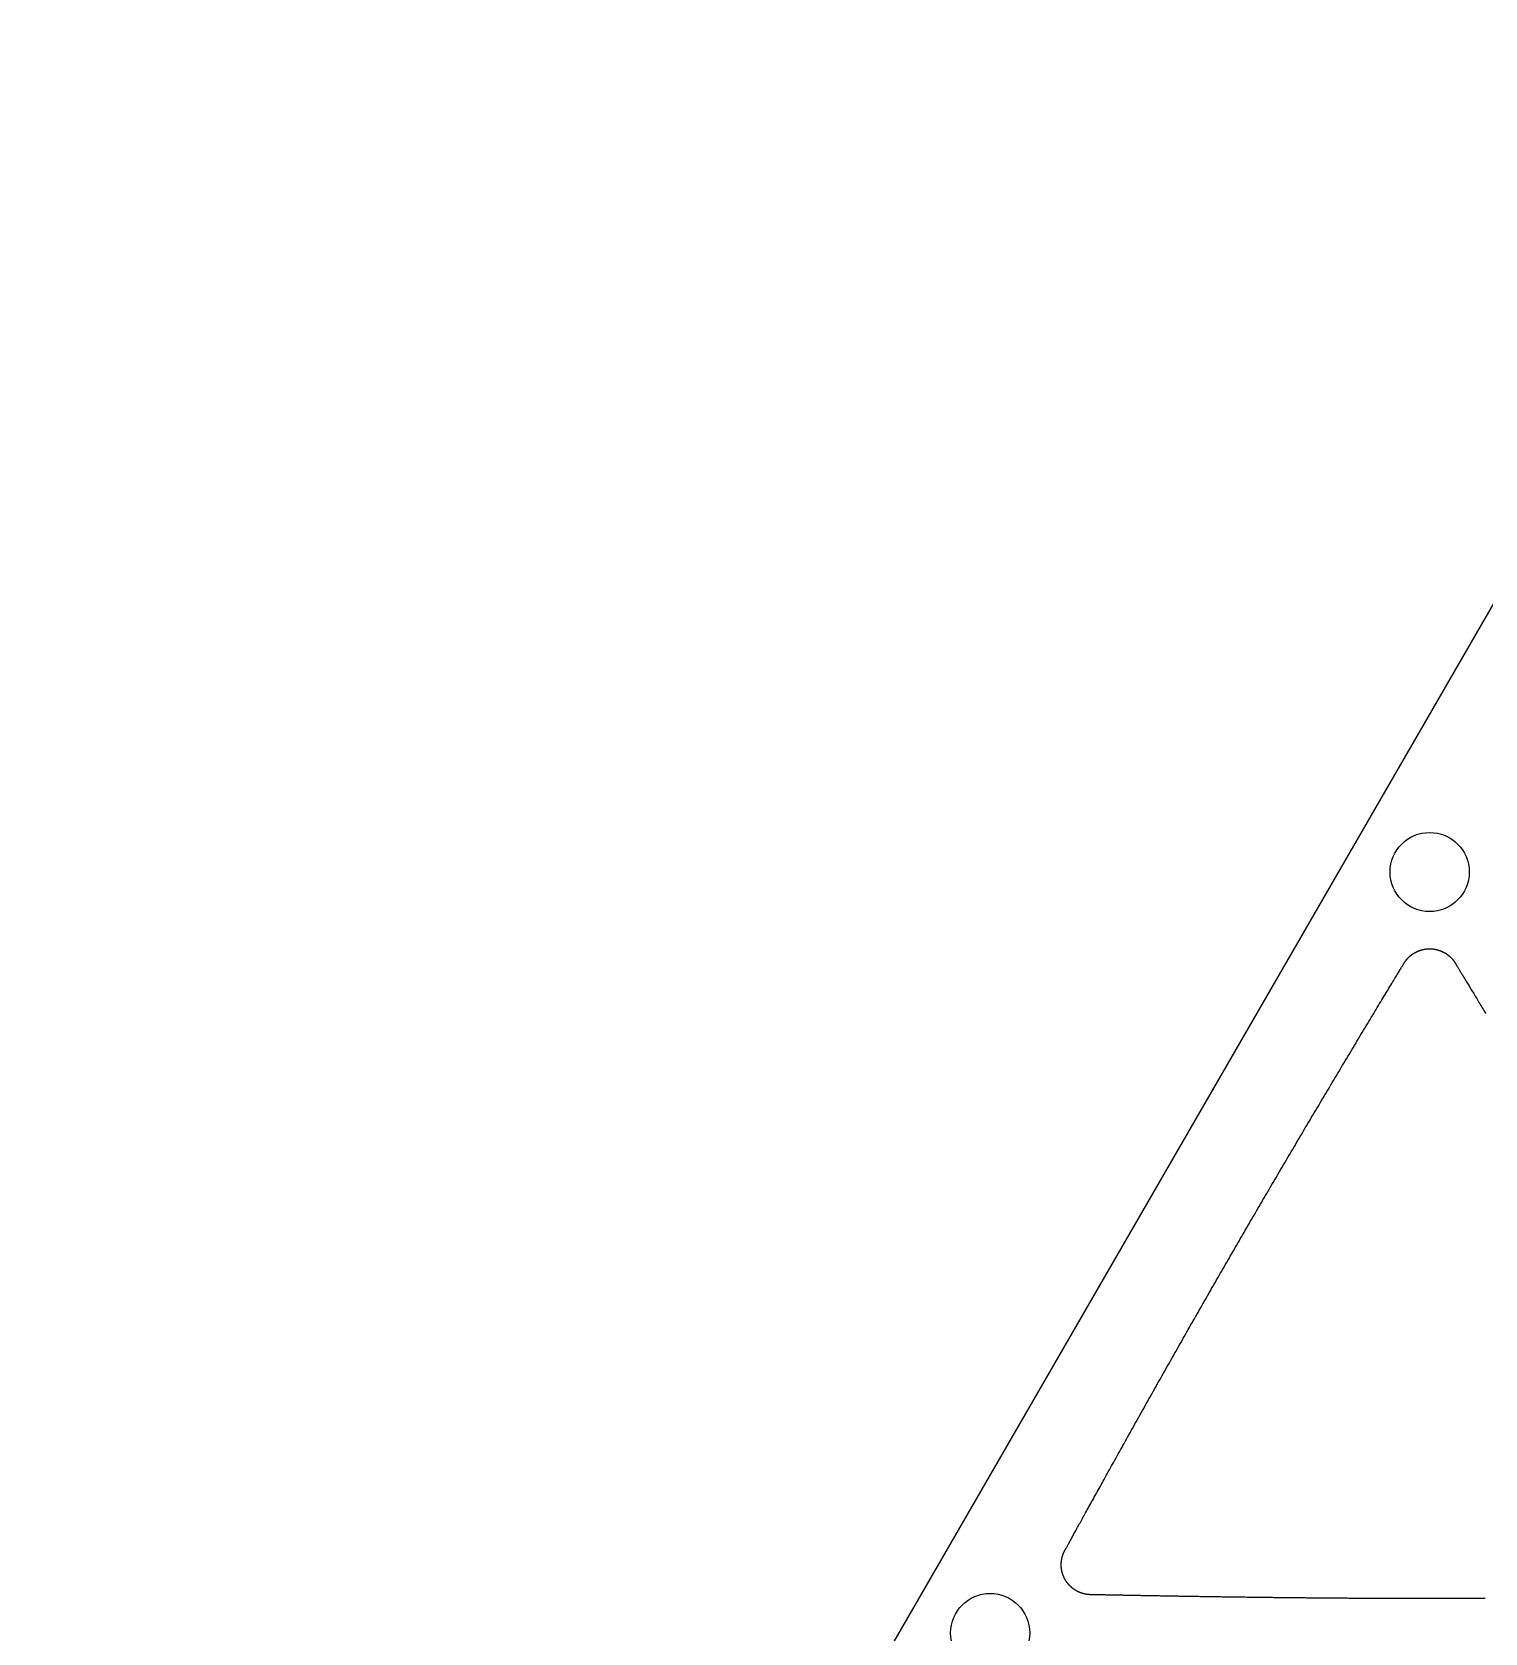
# Model space of a CAD drawing. Extents: x -3 to 136, y 0 to 121.
# Drawn here: x -3 to 52.1, y 60.7 to 121.5 of the extents above; entities that cross this region are included whole.
import ezdxf

# ---------------------------------------------------------------- set-up
doc = ezdxf.new("R2010")
doc.units = 0
doc.layers.get('0').update_dxf_attribs({"linetype": 'CONTINUOUS'})

msp = doc.modelspace()

# ---------------------------------------------------------------- linework, layer by layer
msp.add_lwpolyline([(69.26408, 119.9689, 0.57735027), (64.06792, 119.9689), (-2.59808, 4.5, 0.57735027), (0, 0), (133.332, 0, 0.57735027), (135.93008, 4.5)], format="xyb", close=True)
for points in [[(49.0258, 86.1403, 0), (49.0286, 86.1448, 0), (49.0313, 86.1493, 0), (49.034, 86.1537, 0), (49.0368, 86.1582, 0), (49.0396, 86.1626, 0), (49.0424, 86.1671, 0), (49.0452, 86.1715, 0), (49.048, 86.1759, 0), (49.0509, 86.1803, 0), (49.0538, 86.1846, 0), (49.0567, 86.189, 0), (49.0596, 86.1933, 0), (49.0626, 86.1977, 0), (49.0655, 86.202, 0), (49.0685, 86.2063, 0), (49.0715, 86.2106, 0), (49.0745, 86.2149, 0), (49.0776, 86.2191, 0), (49.0807, 86.2234, 0), (49.0837, 86.2276, 0), (49.0868, 86.2318, 0), (49.09, 86.236, 0), (49.0931, 86.2402, 0), (49.0963, 86.2444, 0), (49.0995, 86.2486, 0), (49.1027, 86.2527, 0), (49.1059, 86.2568, 0), (49.1091, 86.261, 0), (49.1124, 86.2651, 0), (49.1157, 86.2691, 0), (49.1189, 86.2732, 0), (49.1223, 86.2773, 0), (49.1256, 86.2813, 0), (49.129, 86.2853, 0), (49.1323, 86.2893, 0), (49.1357, 86.2933, 0), (49.1391, 86.2973, 0), (49.1426, 86.3013, 0), (49.146, 86.3052, 0), (49.1495, 86.3091, 0), (49.1529, 86.3131, 0), (49.1564, 86.317, 0), (49.16, 86.3208, 0), (49.1635, 86.3247, 0), (49.1671, 86.3285, 0), (49.1706, 86.3324, 0), (49.1742, 86.3362, 0), (49.1778, 86.34, 0), (49.1815, 86.3438, 0), (49.1851, 86.3476, 0), (49.1888, 86.3513, 0), (49.1925, 86.355, 0), (49.1962, 86.3588, 0), (49.1999, 86.3625, 0), (49.2036, 86.3661, 0), (49.2074, 86.3698, 0), (49.2111, 86.3735, 0), (49.2149, 86.3771, 0), (49.2187, 86.3807, 0), (49.2226, 86.3843, 0), (49.2264, 86.3879, 0), (49.2302, 86.3914, 0), (49.2341, 86.395, 0), (49.238, 86.3985, 0), (49.2419, 86.402, 0), (49.2458, 86.4055, 0), (49.2497, 86.4089, 0), (49.2537, 86.4124, 0), (49.2576, 86.4158, 0), (49.2616, 86.4192, 0), (49.2656, 86.4226, 0), (49.2696, 86.426, 0), (49.2736, 86.4294, 0), (49.2777, 86.4327, 0), (49.2817, 86.436, 0), (49.2858, 86.4393, 0), (49.2899, 86.4426, 0), (49.294, 86.4458, 0), (49.2981, 86.4491, 0), (49.3022, 86.4523, 0), (49.3064, 86.4555, 0), (49.3105, 86.4587, 0), (49.3147, 86.4619, 0), (49.3189, 86.465, 0), (49.3231, 86.4681, 0), (49.3273, 86.4712, 0), (49.3316, 86.4743, 0), (49.3358, 86.4774, 0), (49.3401, 86.4804, 0), (49.3443, 86.4835, 0), (49.3486, 86.4865, 0), (49.3529, 86.4895, 0), (49.3572, 86.4924, 0), (49.3616, 86.4954, 0), (49.3659, 86.4983, 0), (49.3703, 86.5012, 0), (49.3746, 86.5041, 0), (49.379, 86.507, 0), (49.3834, 86.5098, 0), (49.3878, 86.5126, 0), (49.3923, 86.5155, 0), (49.3967, 86.5182, 0), (49.4012, 86.521, 0), (49.4056, 86.5238, 0), (49.4101, 86.5265, 0), (49.4146, 86.5292, 0), (49.4191, 86.5319, 0), (49.4236, 86.5345, 0), (49.4282, 86.5372, 0), (49.4327, 86.5398, 0), (49.4373, 86.5424, 0), (49.4418, 86.545, 0), (49.4464, 86.5476, 0), (49.451, 86.5501, 0), (49.4556, 86.5526, 0), (49.4602, 86.5551, 0), (49.4648, 86.5576, 0), (49.4694, 86.56, 0), (49.4741, 86.5625, 0), (49.4787, 86.5649, 0), (49.4834, 86.5673, 0), (49.4881, 86.5696, 0), (49.4928, 86.572, 0), (49.4974, 86.5743, 0), (49.5021, 86.5766, 0), (49.5069, 86.5789, 0), (49.5116, 86.5811, 0), (49.5163, 86.5833, 0), (49.5211, 86.5855, 0), (49.5258, 86.5877, 0), (49.5306, 86.5899, 0), (49.5353, 86.592, 0), (49.5401, 86.5942, 0), (49.5449, 86.5963, 0), (49.5497, 86.5983, 0), (49.5545, 86.6004, 0), (49.5593, 86.6024, 0), (49.5641, 86.6044, 0), (49.569, 86.6064, 0), (49.5738, 86.6084, 0), (49.5787, 86.6103, 0), (49.5835, 86.6123, 0), (49.5884, 86.6142, 0), (49.5933, 86.616, 0), (49.5982, 86.6179, 0), (49.6031, 86.6197, 0), (49.608, 86.6215, 0), (49.6129, 86.6233, 0), (49.6178, 86.6251, 0), (49.6227, 86.6268, 0), (49.6276, 86.6285, 0), (49.6326, 86.6302, 0), (49.6375, 86.6319, 0), (49.6425, 86.6335, 0), (49.6475, 86.6352, 0), (49.6524, 86.6368, 0), (49.6574, 86.6383, 0), (49.6624, 86.6399, 0), (49.6674, 86.6414, 0), (49.6724, 86.643, 0), (49.6774, 86.6444, 0), (49.6824, 86.6459, 0), (49.6874, 86.6474, 0), (49.6925, 86.6488, 0), (49.6975, 86.6502, 0), (49.7025, 86.6515, 0), (49.7076, 86.6529, 0), (49.7126, 86.6542, 0), (49.7177, 86.6555, 0), (49.7228, 86.6568, 0), (49.7279, 86.6581, 0), (49.7329, 86.6593, 0), (49.738, 86.6605, 0), (49.7431, 86.6617, 0), (49.7482, 86.6629, 0), (49.7533, 86.664, 0), (49.7584, 86.6651, 0), (49.7635, 86.6662, 0), (49.7687, 86.6673, 0), (49.7738, 86.6684, 0), (49.7789, 86.6694, 0), (49.7841, 86.6704, 0), (49.7892, 86.6714, 0), (49.7944, 86.6723, 0), (49.7995, 86.6732, 0), (49.8047, 86.6742, 0), (49.8098, 86.675, 0), (49.815, 86.6759, 0), (49.8202, 86.6767, 0), (49.8254, 86.6775, 0), (49.8306, 86.6783, 0), (49.8357, 86.6791, 0), (49.8409, 86.6798, 0), (49.8461, 86.6806, 0), (49.8513, 86.6813, 0), (49.8565, 86.6819, 0), (49.8617, 86.6826, 0), (49.867, 86.6832, 0), (49.8722, 86.6838, 0), (49.8774, 86.6844, 0), (49.8826, 86.6849, 0), (49.8878, 86.6854, 0), (49.893, 86.6859, 0), (49.8982, 86.6864, 0), (49.9035, 86.6869, 0), (49.9087, 86.6873, 0), (49.9139, 86.6877, 0), (49.9191, 86.6881, 0), (49.9243, 86.6885, 0), (49.9296, 86.6888, 0), (49.9348, 86.6891, 0), (49.94, 86.6894, 0), (49.9452, 86.6896, 0), (49.9505, 86.6899, 0), (49.9557, 86.6901, 0), (49.9609, 86.6903, 0), (49.9661, 86.6904, 0), (49.9714, 86.6906, 0), (49.9766, 86.6907, 0), (49.9818, 86.6908, 0), (49.987, 86.6909, 0), (49.9923, 86.6909, 0), (49.9975, 86.6909, 0), (50.0027, 86.6909, 0), (50.008, 86.6909, 0), (50.0132, 86.6909, 0), (50.0184, 86.6908, 0), (50.0236, 86.6907, 0), (50.0289, 86.6906, 0), (50.0341, 86.6904, 0), (50.0393, 86.6902, 0), (50.0445, 86.69, 0), (50.0497, 86.6898, 0), (50.055, 86.6896, 0), (50.0602, 86.6893, 0), (50.0654, 86.689, 0), (50.0706, 86.6887, 0), (50.0758, 86.6884, 0), (50.081, 86.688, 0), (50.0862, 86.6876, 0), (50.0914, 86.6872, 0), (50.0967, 86.6868, 0), (50.1019, 86.6863, 0), (50.1071, 86.6858, 0), (50.1123, 86.6853, 0), (50.1175, 86.6848, 0), (50.1227, 86.6843, 0), (50.1279, 86.6837, 0), (50.133, 86.6831, 0), (50.1382, 86.6825, 0), (50.1434, 86.6818, 0), (50.1486, 86.6811, 0), (50.1538, 86.6804, 0), (50.159, 86.6797, 0), (50.1641, 86.679, 0), (50.1693, 86.6782, 0), (50.1745, 86.6774, 0), (50.1796, 86.6766, 0), (50.1848, 86.6758, 0), (50.19, 86.6749, 0), (50.1951, 86.674, 0), (50.2003, 86.6731, 0), (50.2054, 86.6722, 0), (50.2106, 86.6712, 0), (50.2157, 86.6702, 0), (50.2208, 86.6692, 0), (50.226, 86.6682, 0), (50.2311, 86.6671, 0), (50.2362, 86.6661, 0), (50.2414, 86.665, 0), (50.2465, 86.6638, 0), (50.2516, 86.6627, 0), (50.2567, 86.6615, 0), (50.2618, 86.6603, 0), (50.2669, 86.6591, 0), (50.272, 86.6579, 0), (50.2771, 86.6566, 0), (50.2822, 86.6553, 0), (50.2873, 86.654, 0), (50.2923, 86.6527, 0), (50.2974, 86.6513, 0), (50.3025, 86.6499, 0), (50.3075, 86.6485, 0), (50.3126, 86.6471, 0), (50.3176, 86.6456, 0), (50.3226, 86.6441, 0), (50.3276, 86.6426, 0), (50.3327, 86.6411, 0), (50.3377, 86.6396, 0), (50.3427, 86.638, 0), (50.3476, 86.6364, 0), (50.3526, 86.6348, 0), (50.3576, 86.6332, 0), (50.3626, 86.6315, 0), (50.3675, 86.6298, 0), (50.3725, 86.6281, 0), (50.3774, 86.6264, 0), (50.3823, 86.6247, 0), (50.3873, 86.6229, 0), (50.3922, 86.6211, 0), (50.3971, 86.6193, 0), (50.402, 86.6174, 0), (50.4069, 86.6156, 0), (50.4117, 86.6137, 0), (50.4166, 86.6118, 0), (50.4215, 86.6099, 0), (50.4263, 86.6079, 0), (50.4312, 86.606, 0), (50.436, 86.604, 0), (50.4408, 86.602, 0), (50.4456, 86.5999, 0), (50.4504, 86.5979, 0), (50.4552, 86.5958, 0), (50.46, 86.5937, 0), (50.4648, 86.5915, 0), (50.4695, 86.5894, 0), (50.4743, 86.5872, 0), (50.479, 86.585, 0), (50.4838, 86.5828, 0), (50.4885, 86.5806, 0), (50.4932, 86.5783, 0), (50.4979, 86.5761, 0), (50.5026, 86.5738, 0), (50.5073, 86.5714, 0), (50.5119, 86.5691, 0), (50.5166, 86.5667, 0), (50.5213, 86.5644, 0), (50.5259, 86.562, 0), (50.5305, 86.5595, 0), (50.5351, 86.5571, 0), (50.5397, 86.5546, 0), (50.5443, 86.5521, 0), (50.5489, 86.5496, 0), (50.5535, 86.5471, 0), (50.558, 86.5445, 0), (50.5626, 86.5419, 0), (50.5671, 86.5393, 0), (50.5716, 86.5367, 0), (50.5762, 86.5341, 0), (50.5807, 86.5314, 0), (50.5851, 86.5287, 0), (50.5896, 86.526, 0), (50.5941, 86.5233, 0), (50.5985, 86.5206, 0), (50.603, 86.5178, 0), (50.6074, 86.515, 0), (50.6118, 86.5122, 0), (50.6162, 86.5094, 0), (50.6206, 86.5065, 0), (50.625, 86.5037, 0), (50.6294, 86.5008, 0), (50.6337, 86.4979, 0), (50.6381, 86.4949, 0), (50.6424, 86.492, 0), (50.6467, 86.489, 0), (50.651, 86.486, 0), (50.6553, 86.483, 0), (50.6596, 86.48, 0), (50.6638, 86.4769, 0), (50.6681, 86.4739, 0), (50.6723, 86.4708, 0), (50.6765, 86.4677, 0), (50.6807, 86.4645, 0), (50.6849, 86.4614, 0), (50.6891, 86.4582, 0), (50.6933, 86.455, 0), (50.6974, 86.4518, 0), (50.7016, 86.4486, 0), (50.7057, 86.4453, 0), (50.7098, 86.4421, 0), (50.7139, 86.4388, 0), (50.7179, 86.4355, 0), (50.722, 86.4322, 0), (50.726, 86.4288, 0), (50.73, 86.4255, 0), (50.734, 86.4221, 0), (50.738, 86.4187, 0), (50.742, 86.4153, 0), (50.7459, 86.4119, 0), (50.7499, 86.4084, 0), (50.7538, 86.4049, 0), (50.7577, 86.4015, 0), (50.7616, 86.398, 0), (50.7655, 86.3944, 0), (50.7693, 86.3909, 0), (50.7732, 86.3874, 0), (50.777, 86.3838, 0), (50.7808, 86.3802, 0), (50.7846, 86.3766, 0), (50.7883, 86.373, 0), (50.7921, 86.3694, 0), (50.7958, 86.3657, 0), (50.7995, 86.362, 0), (50.8032, 86.3583, 0), (50.8069, 86.3546, 0), (50.8106, 86.3509, 0), (50.8142, 86.3472, 0), (50.8179, 86.3434, 0), (50.8215, 86.3396, 0), (50.8251, 86.3359, 0), (50.8287, 86.3321, 0), (50.8322, 86.3282, 0), (50.8358, 86.3244, 0), (50.8393, 86.3205, 0), (50.8428, 86.3167, 0), (50.8463, 86.3128, 0), (50.8498, 86.3089, 0), (50.8532, 86.305, 0), (50.8567, 86.301, 0), (50.8601, 86.2971, 0), (50.8635, 86.2931, 0), (50.8668, 86.2891, 0), (50.8702, 86.2851, 0), (50.8736, 86.2811, 0), (50.8769, 86.2771, 0), (50.8802, 86.273, 0), (50.8835, 86.269, 0), (50.8867, 86.2649, 0), (50.89, 86.2608, 0), (50.8932, 86.2567, 0), (50.8964, 86.2526, 0), (50.8996, 86.2485, 0), (50.9028, 86.2443, 0), (50.906, 86.2401, 0), (50.9091, 86.236, 0), (50.9122, 86.2318, 0), (50.9153, 86.2275, 0), (50.9184, 86.2233, 0), (50.9215, 86.2191, 0), (50.9245, 86.2148, 0), (50.9275, 86.2105, 0), (50.9305, 86.2063, 0), (50.9335, 86.202, 0), (50.9365, 86.1976, 0), (50.9394, 86.1933, 0), (50.9423, 86.189, 0), (50.9452, 86.1846, 0), (50.9481, 86.1802, 0), (50.951, 86.1759, 0), (50.9538, 86.1715, 0), (50.9566, 86.167, 0), (50.9594, 86.1626, 0), (50.9622, 86.1582, 0), (50.965, 86.1537, 0), (50.9677, 86.1493, 0), (50.9704, 86.1448, 0), (50.9732, 86.1403, 0)], [(36.1697, 63.8729, 0), (36.1743, 63.881, 0), (36.1796, 63.8906, 0), (36.1856, 63.9014, 0), (36.1924, 63.9136, 0), (36.1998, 63.9271, 0), (36.208, 63.9419, 0), (36.2168, 63.9579, 0), (36.2264, 63.9753, 0), (36.2366, 63.9938, 0), (36.2476, 64.0137, 0), (36.2592, 64.0348, 0), (36.2715, 64.0571, 0), (36.2844, 64.0806, 0), (36.298, 64.1053, 0), (36.3123, 64.1312, 0), (36.3272, 64.1583, 0), (36.3428, 64.1866, 0), (36.359, 64.216, 0), (36.3758, 64.2466, 0), (36.3933, 64.2783, 0), (36.4114, 64.3112, 0), (36.4301, 64.3451, 0), (36.4494, 64.3802, 0), (36.4693, 64.4164, 0), (36.4898, 64.4536, 0), (36.5109, 64.4919, 0), (36.5325, 64.5313, 0), (36.5548, 64.5717, 0), (36.5776, 64.6132, 0), (36.601, 64.6557, 0), (36.625, 64.6992, 0), (36.6495, 64.7437, 0), (36.6746, 64.7892, 0), (36.7002, 64.8357, 0), (36.7264, 64.8831, 0), (36.7531, 64.9315, 0), (36.7803, 64.9809, 0), (36.808, 65.0312, 0), (36.8363, 65.0824, 0), (36.8651, 65.1346, 0), (36.8943, 65.1876, 0), (36.9241, 65.2416, 0), (36.9543, 65.2964, 0), (36.9851, 65.3521, 0), (37.0163, 65.4087, 0), (37.048, 65.4661, 0), (37.0802, 65.5243, 0), (37.1128, 65.5834, 0), (37.1459, 65.6433, 0), (37.1795, 65.704, 0), (37.2134, 65.7655, 0), (37.2479, 65.8277, 0), (37.2827, 65.8908, 0), (37.318, 65.9546, 0), (37.3537, 66.0191, 0), (37.3899, 66.0844, 0), (37.4264, 66.1504, 0), (37.4634, 66.2172, 0), (37.5007, 66.2846, 0), (37.5384, 66.3527, 0), (37.5766, 66.4215, 0), (37.6151, 66.491, 0), (37.6539, 66.5612, 0), (37.6932, 66.6319, 0), (37.7328, 66.7034, 0), (37.7728, 66.7754, 0), (37.8131, 66.8481, 0), (37.8538, 66.9214, 0), (37.8948, 66.9952, 0), (37.9361, 67.0697, 0), (37.9778, 67.1447, 0), (38.0198, 67.2203, 0), (38.0621, 67.2964, 0), (38.1048, 67.3731, 0), (38.1477, 67.4503, 0), (38.1909, 67.528, 0), (38.2345, 67.6062, 0), (38.2783, 67.6849, 0), (38.3224, 67.7641, 0), (38.3668, 67.8438, 0), (38.4114, 67.9239, 0), (38.4563, 68.0045, 0), (38.5015, 68.0855, 0), (38.5469, 68.1669, 0), (38.5926, 68.2488, 0), (38.6385, 68.331, 0), (38.6846, 68.4137, 0), (38.731, 68.4967, 0), (38.7776, 68.5801, 0), (38.8245, 68.6639, 0), (38.8715, 68.748, 0), (38.9187, 68.8324, 0), (38.9659, 68.9168, 0), (39.0131, 69.0011, 0), (39.0603, 69.0853, 0), (39.1075, 69.1695, 0), (39.1546, 69.2536, 0), (39.2017, 69.3376, 0), (39.2488, 69.4215, 0), (39.2959, 69.5054, 0), (39.3429, 69.5892, 0), (39.3899, 69.6729, 0), (39.4369, 69.7566, 0), (39.4839, 69.8402, 0), (39.5309, 69.9237, 0), (39.5778, 70.0072, 0), (39.6248, 70.0906, 0), (39.6717, 70.174, 0), (39.7186, 70.2572, 0), (39.7655, 70.3405, 0), (39.8123, 70.4236, 0), (39.8592, 70.5068, 0), (39.9061, 70.5898, 0), (39.9529, 70.6728, 0), (39.9997, 70.7558, 0), (40.0465, 70.8387, 0), (40.0933, 70.9215, 0), (40.1401, 71.0043, 0), (40.1869, 71.0871, 0), (40.2337, 71.1698, 0), (40.2805, 71.2525, 0), (40.3273, 71.3351, 0), (40.374, 71.4177, 0), (40.4208, 71.5002, 0), (40.4676, 71.5827, 0), (40.5143, 71.6651, 0), (40.5611, 71.7476, 0), (40.6078, 71.8299, 0), (40.6546, 71.9123, 0), (40.7013, 71.9946, 0), (40.7481, 72.0769, 0), (40.7948, 72.1591, 0), (40.8416, 72.2413, 0), (40.8884, 72.3235, 0), (40.9351, 72.4057, 0), (40.9819, 72.4878, 0), (41.0287, 72.5699, 0), (41.0754, 72.652, 0), (41.1222, 72.734, 0), (41.169, 72.8161, 0), (41.2158, 72.8981, 0), (41.2626, 72.9801, 0), (41.3094, 73.062, 0), (41.3563, 73.144, 0), (41.4031, 73.2259, 0), (41.45, 73.3079, 0), (41.4968, 73.3898, 0), (41.5437, 73.4717, 0), (41.5906, 73.5535, 0), (41.6375, 73.6354, 0), (41.6844, 73.7173, 0), (41.7313, 73.7991, 0), (41.7783, 73.881, 0), (41.8253, 73.9628, 0), (41.8722, 74.0447, 0), (41.9192, 74.1265, 0), (41.9663, 74.2084, 0), (42.0133, 74.2902, 0), (42.0604, 74.3721, 0), (42.1075, 74.4539, 0), (42.1546, 74.5357, 0), (42.2017, 74.6176, 0), (42.2489, 74.6994, 0), (42.296, 74.7813, 0), (42.3432, 74.8632, 0), (42.3905, 74.9451, 0), (42.4377, 75.027, 0), (42.485, 75.1089, 0), (42.5323, 75.1908, 0), (42.5797, 75.2727, 0), (42.627, 75.3547, 0), (42.6744, 75.4366, 0), (42.7219, 75.5186, 0), (42.7693, 75.6006, 0), (42.8168, 75.6826, 0), (42.8644, 75.7647, 0), (42.9119, 75.8467, 0), (42.9595, 75.9288, 0), (43.0071, 76.0109, 0), (43.0548, 76.0931, 0), (43.1025, 76.1752, 0), (43.1503, 76.2574, 0), (43.198, 76.3396, 0), (43.2459, 76.4219, 0), (43.2937, 76.5042, 0), (43.3416, 76.5865, 0), (43.3896, 76.6689, 0), (43.4375, 76.7513, 0), (43.4856, 76.8337, 0), (43.5336, 76.9162, 0), (43.5817, 76.9987, 0), (43.6299, 77.0812, 0), (43.6781, 77.1638, 0), (43.7263, 77.2465, 0), (43.7746, 77.3292, 0), (43.823, 77.4119, 0), (43.8713, 77.4947, 0), (43.9198, 77.5775, 0), (43.9683, 77.6604, 0), (44.0168, 77.7433, 0), (44.0654, 77.8263, 0), (44.114, 77.9093, 0), (44.1627, 77.9924, 0), (44.2114, 78.0755, 0), (44.2602, 78.1586, 0), (44.3089, 78.2417, 0), (44.3577, 78.3247, 0), (44.4064, 78.4076, 0), (44.4551, 78.4905, 0), (44.5037, 78.5733, 0), (44.5524, 78.6561, 0), (44.601, 78.7388, 0), (44.6496, 78.8214, 0), (44.6983, 78.904, 0), (44.7469, 78.9865, 0), (44.7955, 79.069, 0), (44.8441, 79.1515, 0), (44.8927, 79.2338, 0), (44.9412, 79.3162, 0), (44.9898, 79.3985, 0), (45.0384, 79.4808, 0), (45.087, 79.5631, 0), (45.1355, 79.6453, 0), (45.1841, 79.7275, 0), (45.2327, 79.8096, 0), (45.2813, 79.8918, 0), (45.3299, 79.9739, 0), (45.3785, 80.056, 0), (45.4271, 80.138, 0), (45.4757, 80.2201, 0), (45.5243, 80.3022, 0), (45.573, 80.3842, 0), (45.6216, 80.4662, 0), (45.6703, 80.5482, 0), (45.719, 80.6303, 0), (45.7677, 80.7123, 0), (45.8164, 80.7943, 0), (45.8652, 80.8763, 0), (45.9139, 80.9583, 0), (45.9627, 81.0404, 0), (46.0115, 81.1224, 0), (46.0603, 81.2044, 0), (46.1092, 81.2865, 0), (46.1581, 81.3686, 0), (46.207, 81.4507, 0), (46.256, 81.5328, 0), (46.3049, 81.6149, 0), (46.3539, 81.6971, 0), (46.403, 81.7793, 0), (46.4521, 81.8615, 0), (46.5012, 81.9438, 0), (46.5503, 82.0261, 0), (46.5995, 82.1084, 0), (46.6488, 82.1908, 0), (46.698, 82.2732, 0), (46.7474, 82.3557, 0), (46.7967, 82.4382, 0), (46.8461, 82.5207, 0), (46.8956, 82.6033, 0), (46.9451, 82.686, 0), (46.9946, 82.7687, 0), (47.0442, 82.8514, 0), (47.0939, 82.9343, 0), (47.1436, 83.0171, 0), (47.1934, 83.1001, 0), (47.2432, 83.1831, 0), (47.293, 83.2662, 0), (47.343, 83.3494, 0), (47.393, 83.4326, 0), (47.443, 83.5159, 0), (47.4931, 83.5993, 0), (47.5431, 83.6823, 0), (47.5926, 83.7646, 0), (47.6416, 83.8461, 0), (47.6901, 83.9268, 0), (47.7382, 84.0066, 0), (47.7857, 84.0855, 0), (47.8326, 84.1635, 0), (47.879, 84.2405, 0), (47.9248, 84.3165, 0), (47.97, 84.3914, 0), (48.0145, 84.4653, 0), (48.0584, 84.5381, 0), (48.1016, 84.6098, 0), (48.1441, 84.6803, 0), (48.1859, 84.7495, 0), (48.227, 84.8176, 0), (48.2673, 84.8844, 0), (48.3068, 84.9498, 0), (48.3455, 85.0139, 0), (48.3834, 85.0767, 0), (48.4204, 85.1381, 0), (48.4566, 85.198, 0), (48.4919, 85.2564, 0), (48.5263, 85.3133, 0), (48.5598, 85.3687, 0), (48.5923, 85.4226, 0), (48.6239, 85.4748, 0), (48.6544, 85.5253, 0), (48.684, 85.5742, 0), (48.7125, 85.6214, 0), (48.74, 85.6669, 0), (48.7664, 85.7105, 0), (48.7917, 85.7524, 0), (48.8159, 85.7924, 0), (48.839, 85.8306, 0), (48.8609, 85.8668, 0), (48.8816, 85.9011, 0), (48.9011, 85.9334, 0), (48.9194, 85.9637, 0), (48.9365, 85.9919, 0), (48.9523, 86.0181, 0), (48.9668, 86.0422, 0), (48.98, 86.0641, 0), (48.9919, 86.0838, 0), (49.0025, 86.1013, 0), (49.0117, 86.1166, 0), (49.0195, 86.1296, 0), (49.0258, 86.1403, 0)], [(50.9732, 86.1403, 0), (50.9775, 86.133, 0), (50.9825, 86.1247, 0), (50.988, 86.1155, 0), (50.9942, 86.1052, 0), (51.001, 86.0939, 0), (51.0084, 86.0816, 0), (51.0164, 86.0683, 0), (51.025, 86.0541, 0), (51.0342, 86.0388, 0), (51.044, 86.0226, 0), (51.0544, 86.0055, 0), (51.0653, 85.9874, 0), (51.0769, 85.9683, 0), (51.089, 85.9483, 0), (51.1016, 85.9274, 0), (51.1148, 85.9055, 0), (51.1286, 85.8827, 0), (51.143, 85.859, 0), (51.1578, 85.8344, 0), (51.1733, 85.8089, 0), (51.1893, 85.7825, 0), (51.2058, 85.7552, 0), (51.2228, 85.727, 0), (51.2404, 85.698, 0), (51.2585, 85.668, 0), (51.2771, 85.6372, 0), (51.2963, 85.6056, 0), (51.3159, 85.5731, 0), (51.3361, 85.5398, 0), (51.3568, 85.5056, 0), (51.3779, 85.4706, 0), (51.3996, 85.4347, 0), (51.4218, 85.3981, 0), (51.4444, 85.3606, 0), (51.4675, 85.3223, 0), (51.4911, 85.2833, 0), (51.5152, 85.2434, 0), (51.5398, 85.2028, 0), (51.5648, 85.1614, 0), (51.5903, 85.1192, 0), (51.6162, 85.0762, 0), (51.6427, 85.0325, 0), (51.6695, 84.988, 0), (51.6968, 84.9428, 0), (51.7245, 84.8968, 0), (51.7527, 84.8501, 0), (51.7813, 84.8027, 0), (51.8104, 84.7546, 0), (51.8399, 84.7057, 0), (51.8697, 84.6562, 0), (51.9001, 84.6059, 0), (51.9308, 84.5549, 0), (51.9619, 84.5033, 0), (51.9934, 84.451, 0), (52.0254, 84.398, 0), (52.0577, 84.3443, 0), (52.0904, 84.29, 0), (52.1235, 84.235, 0)], [(37.1434, 62.1864, 0), (37.1382, 62.1865, 0), (37.1329, 62.1866, 0), (37.1277, 62.1868, 0), (37.1224, 62.1869, 0), (37.1172, 62.1871, 0), (37.1119, 62.1874, 0), (37.1067, 62.1876, 0), (37.1015, 62.1879, 0), (37.0962, 62.1881, 0), (37.091, 62.1885, 0), (37.0858, 62.1888, 0), (37.0805, 62.1891, 0), (37.0753, 62.1895, 0), (37.0701, 62.1899, 0), (37.0649, 62.1904, 0), (37.0597, 62.1908, 0), (37.0544, 62.1913, 0), (37.0492, 62.1918, 0), (37.044, 62.1923, 0), (37.0388, 62.1929, 0), (37.0336, 62.1935, 0), (37.0284, 62.1941, 0), (37.0232, 62.1947, 0), (37.018, 62.1954, 0), (37.0128, 62.196, 0), (37.0076, 62.1967, 0), (37.0024, 62.1975, 0), (36.9972, 62.1982, 0), (36.9921, 62.199, 0), (36.9869, 62.1998, 0), (36.9817, 62.2006, 0), (36.9766, 62.2014, 0), (36.9714, 62.2023, 0), (36.9662, 62.2032, 0), (36.9611, 62.2041, 0), (36.9559, 62.2051, 0), (36.9508, 62.206, 0), (36.9456, 62.207, 0), (36.9405, 62.208, 0), (36.9353, 62.2091, 0), (36.9302, 62.2101, 0), (36.9251, 62.2112, 0), (36.92, 62.2123, 0), (36.9148, 62.2134, 0), (36.9097, 62.2146, 0), (36.9046, 62.2158, 0), (36.8995, 62.217, 0), (36.8944, 62.2182, 0), (36.8893, 62.2195, 0), (36.8843, 62.2207, 0), (36.8792, 62.222, 0), (36.8741, 62.2234, 0), (36.869, 62.2247, 0), (36.864, 62.2261, 0), (36.8589, 62.2275, 0), (36.8538, 62.2289, 0), (36.8488, 62.2303, 0), (36.8438, 62.2318, 0), (36.8387, 62.2333, 0), (36.8337, 62.2348, 0), (36.8287, 62.2363, 0), (36.8237, 62.2379, 0), (36.8187, 62.2394, 0), (36.8137, 62.241, 0), (36.8087, 62.2427, 0), (36.8037, 62.2443, 0), (36.7988, 62.246, 0), (36.7938, 62.2477, 0), (36.7889, 62.2494, 0), (36.7839, 62.2511, 0), (36.779, 62.2529, 0), (36.7741, 62.2547, 0), (36.7691, 62.2565, 0), (36.7642, 62.2583, 0), (36.7593, 62.2602, 0), (36.7545, 62.2621, 0), (36.7496, 62.2639, 0), (36.7447, 62.2659, 0), (36.7398, 62.2678, 0), (36.735, 62.2698, 0), (36.7301, 62.2718, 0), (36.7253, 62.2738, 0), (36.7205, 62.2758, 0), (36.7157, 62.2779, 0), (36.7108, 62.2799, 0), (36.706, 62.282, 0), (36.7013, 62.2842, 0), (36.6965, 62.2863, 0), (36.6917, 62.2885, 0), (36.6869, 62.2907, 0), (36.6822, 62.2929, 0), (36.6775, 62.2951, 0), (36.6727, 62.2974, 0), (36.668, 62.2996, 0), (36.6633, 62.3019, 0), (36.6586, 62.3042, 0), (36.6539, 62.3066, 0), (36.6492, 62.309, 0), (36.6446, 62.3113, 0), (36.6399, 62.3137, 0), (36.6353, 62.3162, 0), (36.6306, 62.3186, 0), (36.626, 62.3211, 0), (36.6214, 62.3236, 0), (36.6168, 62.3261, 0), (36.6122, 62.3286, 0), (36.6076, 62.3312, 0), (36.6031, 62.3338, 0), (36.5985, 62.3364, 0), (36.594, 62.339, 0), (36.5894, 62.3417, 0), (36.5849, 62.3443, 0), (36.5804, 62.347, 0), (36.5759, 62.3497, 0), (36.5714, 62.3524, 0), (36.567, 62.3552, 0), (36.5625, 62.3579, 0), (36.5581, 62.3607, 0), (36.5537, 62.3635, 0), (36.5492, 62.3664, 0), (36.5448, 62.3692, 0), (36.5405, 62.3721, 0), (36.5361, 62.3749, 0), (36.5317, 62.3778, 0), (36.5274, 62.3808, 0), (36.5231, 62.3837, 0), (36.5188, 62.3867, 0), (36.5145, 62.3897, 0), (36.5102, 62.3927, 0), (36.5059, 62.3957, 0), (36.5016, 62.3987, 0), (36.4974, 62.4018, 0), (36.4932, 62.4049, 0), (36.489, 62.408, 0), (36.4848, 62.4111, 0), (36.4806, 62.4142, 0), (36.4764, 62.4174, 0), (36.4723, 62.4205, 0), (36.4681, 62.4237, 0), (36.464, 62.4269, 0), (36.4599, 62.4302, 0), (36.4558, 62.4334, 0), (36.4517, 62.4367, 0), (36.4477, 62.44, 0), (36.4436, 62.4433, 0), (36.4396, 62.4466, 0), (36.4356, 62.4499, 0), (36.4316, 62.4533, 0), (36.4276, 62.4567, 0), (36.4236, 62.4601, 0), (36.4197, 62.4635, 0), (36.4157, 62.4669, 0), (36.4118, 62.4704, 0), (36.4079, 62.4738, 0), (36.404, 62.4773, 0), (36.4001, 62.4808, 0), (36.3963, 62.4843, 0), (36.3924, 62.4879, 0), (36.3886, 62.4914, 0), (36.3848, 62.495, 0), (36.381, 62.4986, 0), (36.3772, 62.5022, 0), (36.3735, 62.5058, 0), (36.3697, 62.5095, 0), (36.366, 62.5132, 0), (36.3623, 62.5168, 0), (36.3586, 62.5205, 0), (36.3549, 62.5242, 0), (36.3512, 62.528, 0), (36.3476, 62.5317, 0), (36.344, 62.5355, 0), (36.3404, 62.5393, 0), (36.3368, 62.5431, 0), (36.3332, 62.5469, 0), (36.3296, 62.5507, 0), (36.3261, 62.5546, 0), (36.3226, 62.5584, 0), (36.3191, 62.5623, 0), (36.3156, 62.5662, 0), (36.3121, 62.5701, 0), (36.3086, 62.5741, 0), (36.3052, 62.578, 0), (36.3018, 62.582, 0), (36.2984, 62.586, 0), (36.295, 62.59, 0), (36.2916, 62.594, 0), (36.2883, 62.598, 0), (36.2849, 62.6021, 0), (36.2816, 62.6061, 0), (36.2783, 62.6102, 0), (36.2751, 62.6143, 0), (36.2718, 62.6184, 0), (36.2686, 62.6225, 0), (36.2653, 62.6267, 0), (36.2621, 62.6308, 0), (36.259, 62.635, 0), (36.2558, 62.6392, 0), (36.2527, 62.6434, 0), (36.2495, 62.6476, 0), (36.2464, 62.6518, 0), (36.2433, 62.6561, 0), (36.2403, 62.6603, 0), (36.2372, 62.6646, 0), (36.2342, 62.6689, 0), (36.2312, 62.6732, 0), (36.2282, 62.6775, 0), (36.2253, 62.6818, 0), (36.2223, 62.6861, 0), (36.2194, 62.6905, 0), (36.2165, 62.6948, 0), (36.2136, 62.6992, 0), (36.2108, 62.7036, 0), (36.2079, 62.708, 0), (36.2051, 62.7124, 0), (36.2023, 62.7168, 0), (36.1995, 62.7212, 0), (36.1968, 62.7257, 0), (36.1941, 62.7301, 0), (36.1913, 62.7346, 0), (36.1886, 62.7391, 0), (36.186, 62.7436, 0), (36.1833, 62.7481, 0), (36.1807, 62.7526, 0), (36.1781, 62.7571, 0), (36.1755, 62.7616, 0), (36.1729, 62.7662, 0), (36.1704, 62.7708, 0), (36.1678, 62.7753, 0), (36.1653, 62.7799, 0), (36.1629, 62.7845, 0), (36.1604, 62.7891, 0), (36.1579, 62.7937, 0), (36.1555, 62.7984, 0), (36.1531, 62.803, 0), (36.1507, 62.8077, 0), (36.1484, 62.8123, 0), (36.1461, 62.817, 0), (36.1437, 62.8217, 0), (36.1414, 62.8264, 0), (36.1392, 62.8311, 0), (36.1369, 62.8358, 0), (36.1347, 62.8405, 0), (36.1325, 62.8453, 0), (36.1303, 62.85, 0), (36.1281, 62.8548, 0), (36.126, 62.8595, 0), (36.1239, 62.8643, 0), (36.1218, 62.8691, 0), (36.1197, 62.8739, 0), (36.1177, 62.8787, 0), (36.1156, 62.8835, 0), (36.1136, 62.8883, 0), (36.1116, 62.8932, 0), (36.1097, 62.898, 0), (36.1077, 62.9029, 0), (36.1058, 62.9077, 0), (36.1039, 62.9126, 0), (36.102, 62.9175, 0), (36.1002, 62.9224, 0), (36.0983, 62.9273, 0), (36.0965, 62.9322, 0), (36.0947, 62.9371, 0), (36.093, 62.942, 0), (36.0912, 62.947, 0), (36.0895, 62.9519, 0), (36.0878, 62.9569, 0), (36.0861, 62.9618, 0), (36.0845, 62.9668, 0), (36.0829, 62.9718, 0), (36.0812, 62.9768, 0), (36.0797, 62.9817, 0), (36.0781, 62.9868, 0), (36.0766, 62.9918, 0), (36.075, 62.9968, 0), (36.0735, 63.0018, 0), (36.0721, 63.0068, 0), (36.0706, 63.0119, 0), (36.0692, 63.0169, 0), (36.0678, 63.022, 0), (36.0664, 63.0271, 0), (36.0651, 63.0321, 0), (36.0637, 63.0372, 0), (36.0624, 63.0423, 0), (36.0611, 63.0474, 0), (36.0599, 63.0524, 0), (36.0586, 63.0575, 0), (36.0574, 63.0626, 0), (36.0562, 63.0677, 0), (36.0551, 63.0728, 0), (36.0539, 63.078, 0), (36.0528, 63.0831, 0), (36.0517, 63.0882, 0), (36.0507, 63.0933, 0), (36.0496, 63.0984, 0), (36.0486, 63.1036, 0), (36.0476, 63.1087, 0), (36.0466, 63.1139, 0), (36.0457, 63.119, 0), (36.0447, 63.1241, 0), (36.0438, 63.1293, 0), (36.0429, 63.1344, 0), (36.0421, 63.1396, 0), (36.0413, 63.1448, 0), (36.0404, 63.1499, 0), (36.0397, 63.1551, 0), (36.0389, 63.1603, 0), (36.0382, 63.1654, 0), (36.0374, 63.1706, 0), (36.0368, 63.1758, 0), (36.0361, 63.181, 0), (36.0354, 63.1862, 0), (36.0348, 63.1914, 0), (36.0342, 63.1966, 0), (36.0337, 63.2017, 0), (36.0331, 63.2069, 0), (36.0326, 63.2121, 0), (36.0321, 63.2173, 0), (36.0316, 63.2225, 0), (36.0312, 63.2278, 0), (36.0307, 63.233, 0), (36.0303, 63.2382, 0), (36.03, 63.2434, 0), (36.0296, 63.2486, 0), (36.0293, 63.2538, 0), (36.029, 63.259, 0), (36.0287, 63.2642, 0), (36.0284, 63.2694, 0), (36.0282, 63.2747, 0), (36.028, 63.2799, 0), (36.0278, 63.2851, 0), (36.0276, 63.2903, 0), (36.0275, 63.2956, 0), (36.0274, 63.3008, 0), (36.0273, 63.306, 0), (36.0272, 63.3112, 0), (36.0272, 63.3165, 0), (36.0272, 63.3217, 0), (36.0272, 63.3269, 0), (36.0272, 63.3321, 0), (36.0272, 63.3374, 0), (36.0273, 63.3426, 0), (36.0274, 63.3478, 0), (36.0276, 63.3531, 0), (36.0277, 63.3583, 0), (36.0279, 63.3635, 0), (36.0281, 63.3687, 0), (36.0283, 63.374, 0), (36.0285, 63.3792, 0), (36.0288, 63.3844, 0), (36.0291, 63.3896, 0), (36.0294, 63.3949, 0), (36.0298, 63.4001, 0), (36.0301, 63.4053, 0), (36.0305, 63.4105, 0), (36.0309, 63.4158, 0), (36.0314, 63.421, 0), (36.0318, 63.4262, 0), (36.0323, 63.4314, 0), (36.0329, 63.4366, 0), (36.0334, 63.4419, 0), (36.0339, 63.4471, 0), (36.0345, 63.4523, 0), (36.0351, 63.4575, 0), (36.0358, 63.4627, 0), (36.0364, 63.4679, 0), (36.0371, 63.4731, 0), (36.0378, 63.4783, 0), (36.0386, 63.4835, 0), (36.0393, 63.4887, 0), (36.0401, 63.4939, 0), (36.0409, 63.499, 0), (36.0417, 63.5042, 0), (36.0426, 63.5094, 0), (36.0434, 63.5145, 0), (36.0443, 63.5197, 0), (36.0453, 63.5249, 0), (36.0462, 63.53, 0), (36.0472, 63.5352, 0), (36.0482, 63.5403, 0), (36.0492, 63.5454, 0), (36.0502, 63.5506, 0), (36.0513, 63.5557, 0), (36.0524, 63.5608, 0), (36.0535, 63.5659, 0), (36.0546, 63.571, 0), (36.0558, 63.5761, 0), (36.0569, 63.5812, 0), (36.0581, 63.5863, 0), (36.0594, 63.5914, 0), (36.0606, 63.5964, 0), (36.0619, 63.6015, 0), (36.0632, 63.6066, 0), (36.0645, 63.6116, 0), (36.0658, 63.6167, 0), (36.0672, 63.6217, 0), (36.0686, 63.6268, 0), (36.07, 63.6318, 0), (36.0715, 63.6368, 0), (36.0729, 63.6418, 0), (36.0744, 63.6468, 0), (36.0759, 63.6518, 0), (36.0774, 63.6568, 0), (36.079, 63.6618, 0), (36.0806, 63.6668, 0), (36.0822, 63.6718, 0), (36.0838, 63.6767, 0), (36.0854, 63.6817, 0), (36.0871, 63.6866, 0), (36.0888, 63.6916, 0), (36.0905, 63.6965, 0), (36.0922, 63.7014, 0), (36.094, 63.7064, 0), (36.0958, 63.7113, 0), (36.0976, 63.7162, 0), (36.0994, 63.7211, 0), (36.1012, 63.726, 0), (36.1031, 63.7308, 0), (36.105, 63.7357, 0), (36.1069, 63.7406, 0), (36.1089, 63.7454, 0), (36.1108, 63.7503, 0), (36.1128, 63.7551, 0), (36.1148, 63.7599, 0), (36.1169, 63.7647, 0), (36.1189, 63.7695, 0), (36.121, 63.7743, 0), (36.1231, 63.7791, 0), (36.1252, 63.7839, 0), (36.1274, 63.7887, 0), (36.1295, 63.7934, 0), (36.1317, 63.7982, 0), (36.1339, 63.8029, 0), (36.1362, 63.8077, 0), (36.1384, 63.8124, 0), (36.1407, 63.8171, 0), (36.143, 63.8218, 0), (36.1453, 63.8265, 0), (36.1477, 63.8312, 0), (36.15, 63.8358, 0), (36.1524, 63.8405, 0), (36.1548, 63.8452, 0), (36.1573, 63.8498, 0), (36.1597, 63.8544, 0), (36.1622, 63.8591, 0), (36.1647, 63.8637, 0), (36.1672, 63.8683, 0), (36.1697, 63.8729, 0)], [(52.0999, 62.0403, 0), (52.046, 62.0401, 0), (51.9922, 62.0399, 0), (51.9384, 62.0398, 0), (51.8846, 62.0396, 0), (51.8308, 62.0395, 0), (51.777, 62.0393, 0), (51.7233, 62.0392, 0), (51.6696, 62.0391, 0), (51.6158, 62.0389, 0), (51.5622, 62.0388, 0), (51.5085, 62.0387, 0), (51.4548, 62.0386, 0), (51.4012, 62.0385, 0), (51.3476, 62.0384, 0), (51.294, 62.0383, 0), (51.2404, 62.0382, 0), (51.1868, 62.0381, 0), (51.1332, 62.038, 0), (51.0797, 62.038, 0), (51.0262, 62.0379, 0), (50.9727, 62.0378, 0), (50.9192, 62.0378, 0), (50.8657, 62.0377, 0), (50.8122, 62.0377, 0), (50.7587, 62.0376, 0), (50.7053, 62.0376, 0), (50.6519, 62.0376, 0), (50.5985, 62.0376, 0), (50.545, 62.0375, 0), (50.4917, 62.0375, 0), (50.4383, 62.0375, 0), (50.3849, 62.0375, 0), (50.3315, 62.0375, 0), (50.2782, 62.0375, 0), (50.2249, 62.0375, 0), (50.1715, 62.0376, 0), (50.1182, 62.0376, 0), (50.0649, 62.0376, 0), (50.0116, 62.0376, 0), (49.9583, 62.0377, 0), (49.905, 62.0377, 0), (49.8518, 62.0378, 0), (49.7985, 62.0378, 0), (49.7453, 62.0379, 0), (49.692, 62.038, 0), (49.6388, 62.038, 0), (49.5856, 62.0381, 0), (49.5323, 62.0382, 0), (49.4791, 62.0383, 0), (49.4259, 62.0384, 0), (49.3727, 62.0385, 0), (49.3195, 62.0386, 0), (49.2663, 62.0387, 0), (49.2131, 62.0388, 0), (49.16, 62.0389, 0), (49.1068, 62.039, 0), (49.0536, 62.0392, 0), (49.0004, 62.0393, 0), (48.9473, 62.0394, 0), (48.8941, 62.0396, 0), (48.841, 62.0397, 0), (48.7878, 62.0399, 0), (48.7347, 62.0401, 0), (48.6815, 62.0402, 0), (48.6284, 62.0404, 0), (48.5753, 62.0406, 0), (48.5221, 62.0408, 0), (48.469, 62.0409, 0), (48.4158, 62.0411, 0), (48.3627, 62.0413, 0), (48.3096, 62.0415, 0), (48.2564, 62.0417, 0), (48.2033, 62.042, 0), (48.1502, 62.0422, 0), (48.097, 62.0424, 0), (48.0439, 62.0426, 0), (47.9908, 62.0429, 0), (47.9376, 62.0431, 0), (47.8845, 62.0433, 0), (47.8314, 62.0436, 0), (47.7782, 62.0439, 0), (47.7251, 62.0441, 0), (47.6719, 62.0444, 0), (47.6188, 62.0447, 0), (47.5656, 62.0449, 0), (47.5125, 62.0452, 0), (47.4593, 62.0455, 0), (47.4062, 62.0458, 0), (47.353, 62.0461, 0), (47.2998, 62.0464, 0), (47.2467, 62.0467, 0), (47.1935, 62.047, 0), (47.1403, 62.0473, 0), (47.0871, 62.0476, 0), (47.0339, 62.048, 0), (46.9807, 62.0483, 0), (46.9275, 62.0486, 0), (46.8743, 62.049, 0), (46.8211, 62.0493, 0), (46.7678, 62.0497, 0), (46.7146, 62.0501, 0), (46.6613, 62.0504, 0), (46.6081, 62.0508, 0), (46.5548, 62.0512, 0), (46.5016, 62.0515, 0), (46.4483, 62.0519, 0), (46.395, 62.0523, 0), (46.3417, 62.0527, 0), (46.2884, 62.0531, 0), (46.2351, 62.0535, 0), (46.1817, 62.0539, 0), (46.1284, 62.0543, 0), (46.075, 62.0548, 0), (46.0217, 62.0552, 0), (45.9683, 62.0556, 0), (45.9149, 62.0561, 0), (45.8615, 62.0565, 0), (45.8081, 62.0569, 0), (45.7547, 62.0574, 0), (45.7013, 62.0579, 0), (45.6478, 62.0583, 0), (45.5944, 62.0588, 0), (45.5409, 62.0593, 0), (45.4874, 62.0597, 0), (45.4339, 62.0602, 0), (45.3804, 62.0607, 0), (45.3269, 62.0612, 0), (45.2733, 62.0617, 0), (45.2197, 62.0622, 0), (45.1662, 62.0627, 0), (45.1126, 62.0632, 0), (45.059, 62.0637, 0), (45.0053, 62.0643, 0), (44.9517, 62.0648, 0), (44.898, 62.0653, 0), (44.8444, 62.0659, 0), (44.7907, 62.0664, 0), (44.737, 62.0669, 0), (44.6832, 62.0675, 0), (44.6295, 62.0681, 0), (44.5757, 62.0686, 0), (44.5219, 62.0692, 0), (44.4681, 62.0698, 0), (44.4143, 62.0703, 0), (44.3605, 62.0709, 0), (44.3066, 62.0715, 0), (44.2527, 62.0721, 0), (44.1988, 62.0727, 0), (44.1449, 62.0733, 0), (44.0909, 62.0739, 0), (44.037, 62.0745, 0), (43.983, 62.0751, 0), (43.929, 62.0758, 0), (43.8749, 62.0764, 0), (43.8209, 62.077, 0), (43.7668, 62.0777, 0), (43.7127, 62.0783, 0), (43.6586, 62.079, 0), (43.6044, 62.0796, 0), (43.5503, 62.0803, 0), (43.4961, 62.0809, 0), (43.4418, 62.0816, 0), (43.3876, 62.0823, 0), (43.3333, 62.083, 0), (43.279, 62.0836, 0), (43.2247, 62.0843, 0), (43.1704, 62.085, 0), (43.116, 62.0857, 0), (43.0616, 62.0864, 0), (43.0072, 62.0871, 0), (42.9527, 62.0878, 0), (42.8982, 62.0886, 0), (42.8437, 62.0893, 0), (42.7892, 62.09, 0), (42.7346, 62.0907, 0), (42.68, 62.0915, 0), (42.6254, 62.0922, 0), (42.5708, 62.093, 0), (42.5161, 62.0937, 0), (42.4614, 62.0945, 0), (42.4066, 62.0952, 0), (42.3519, 62.096, 0), (42.2971, 62.0968, 0), (42.2422, 62.0976, 0), (42.1874, 62.0984, 0), (42.1325, 62.0991, 0), (42.0776, 62.0999, 0), (42.0226, 62.1007, 0), (41.9676, 62.1015, 0), (41.9126, 62.1023, 0), (41.8576, 62.1031, 0), (41.8025, 62.104, 0), (41.7474, 62.1048, 0), (41.6922, 62.1056, 0), (41.637, 62.1064, 0), (41.5818, 62.1073, 0), (41.5266, 62.1081, 0), (41.4713, 62.109, 0), (41.4159, 62.1098, 0), (41.3606, 62.1107, 0), (41.3052, 62.1115, 0), (41.2498, 62.1124, 0), (41.1943, 62.1133, 0), (41.1388, 62.1142, 0), (41.0833, 62.115, 0), (41.0277, 62.1159, 0), (40.9721, 62.1168, 0), (40.9165, 62.1177, 0), (40.8608, 62.1186, 0), (40.8052, 62.1195, 0), (40.7497, 62.1204, 0), (40.6946, 62.1213, 0), (40.6396, 62.1222, 0), (40.5848, 62.1231, 0), (40.5303, 62.124, 0), (40.4761, 62.1249, 0), (40.4221, 62.1258, 0), (40.3683, 62.1267, 0), (40.3148, 62.1277, 0), (40.2616, 62.1286, 0), (40.2086, 62.1295, 0), (40.1559, 62.1304, 0), (40.1034, 62.1313, 0), (40.0513, 62.1322, 0), (39.9994, 62.1331, 0), (39.9478, 62.1339, 0), (39.8965, 62.1348, 0), (39.8456, 62.1357, 0), (39.7949, 62.1366, 0), (39.7445, 62.1375, 0), (39.6945, 62.1384, 0), (39.6447, 62.1393, 0), (39.5953, 62.1401, 0), (39.5463, 62.141, 0), (39.4975, 62.1419, 0), (39.4491, 62.1428, 0), (39.4011, 62.1436, 0), (39.3534, 62.1445, 0), (39.3061, 62.1453, 0), (39.2591, 62.1462, 0), (39.2125, 62.147, 0), (39.1663, 62.1479, 0), (39.1204, 62.1487, 0), (39.0749, 62.1496, 0), (39.0298, 62.1504, 0), (38.9851, 62.1512, 0), (38.9408, 62.152, 0), (38.8969, 62.1529, 0), (38.8535, 62.1537, 0), (38.8104, 62.1545, 0), (38.7677, 62.1553, 0), (38.7255, 62.1561, 0), (38.6837, 62.1568, 0), (38.6423, 62.1576, 0), (38.6014, 62.1584, 0), (38.5609, 62.1592, 0), (38.5208, 62.1599, 0), (38.4812, 62.1607, 0), (38.4421, 62.1614, 0), (38.4034, 62.1621, 0), (38.3652, 62.1629, 0), (38.3275, 62.1636, 0), (38.2902, 62.1643, 0), (38.2535, 62.165, 0), (38.2172, 62.1657, 0), (38.1814, 62.1664, 0), (38.1461, 62.1671, 0), (38.1113, 62.1678, 0), (38.077, 62.1684, 0), (38.0433, 62.1691, 0), (38.01, 62.1697, 0), (37.9773, 62.1704, 0), (37.9451, 62.171, 0), (37.9135, 62.1716, 0), (37.8824, 62.1722, 0), (37.8518, 62.1728, 0), (37.8218, 62.1734, 0), (37.7923, 62.174, 0), (37.7634, 62.1745, 0), (37.735, 62.1751, 0), (37.7073, 62.1756, 0), (37.6801, 62.1762, 0), (37.6534, 62.1767, 0), (37.6274, 62.1772, 0), (37.602, 62.1777, 0), (37.5771, 62.1782, 0), (37.5529, 62.1787, 0), (37.5292, 62.1791, 0), (37.5062, 62.1796, 0), (37.4838, 62.18, 0), (37.462, 62.1804, 0), (37.4408, 62.1808, 0), (37.4202, 62.1813, 0), (37.4003, 62.1816, 0), (37.3811, 62.182, 0), (37.3624, 62.1824, 0), (37.3445, 62.1827, 0), (37.3271, 62.1831, 0), (37.3105, 62.1834, 0), (37.2945, 62.1837, 0), (37.2792, 62.184, 0), (37.2645, 62.1843, 0), (37.2506, 62.1845, 0), (37.2373, 62.1848, 0), (37.2247, 62.185, 0), (37.2128, 62.1852, 0), (37.2016, 62.1854, 0), (37.1912, 62.1856, 0), (37.1814, 62.1858, 0), (37.1723, 62.186, 0), (37.164, 62.1861, 0), (37.1564, 62.1862, 0), (37.1495, 62.1863, 0), (37.1434, 62.1864, 0)]]:
    msp.add_polyline3d(points)
for centre in [(49.9995, 89.60167), (33.333, 60.73445)]:
    msp.add_circle(centre, 1.5)

doc.saveas('drawing.dxf')
